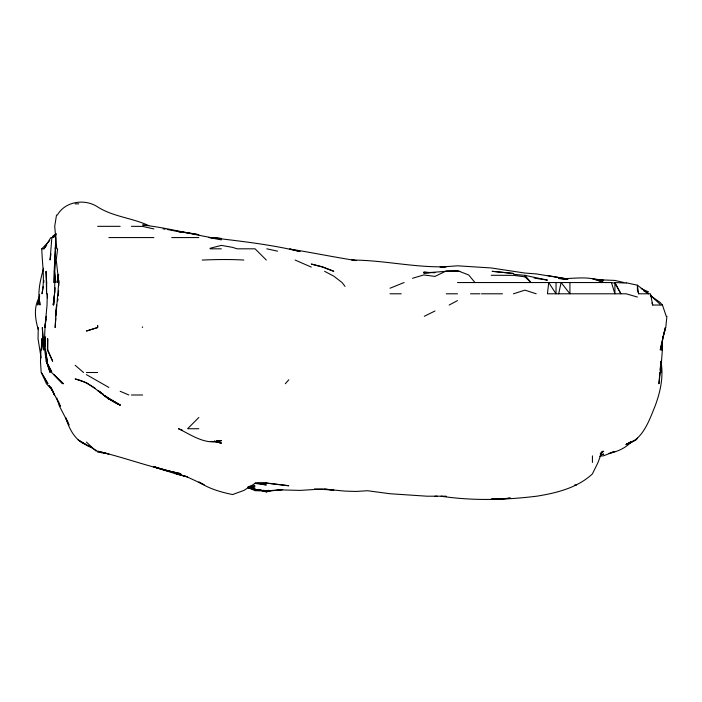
<?xml version="1.0" encoding="UTF-8"?>
<svg xmlns="http://www.w3.org/2000/svg" width="702" height="702" viewBox="0 0 702 702"><rect width="100%" height="100%" fill="white"/><g stroke="black" fill="none" stroke-linecap="round" stroke-linejoin="round"><path stroke-width="1.05" d="M457.485 282.546L556.054 282.546L556.028 293.796L548.718 282.546L547.446 293.796L626.158 293.796L637.407 297.051M38.25 327.527L38.04 338.776L41.102 357.906M53.633 282.546L55.835 237.574M58.626 290.725L58.301 295.84M58.766 285.617L58.845 280.502M54.87 260.056L55.765 244.726M54.861 292.769L55.089 287.662M43.77 282.546L43.875 280.502M56.055 314.242L58.766 282.546L56.248 260.056L57.625 248.815M54.449 271.305L55.309 282.546L54.431 271.305L55.142 260.056C54.282 275.07 55.449 290.031 53.65 305.037L54.431 294.814L53.176 305.037L54.37 296.858M55.791 318.331L55.133 327.527L56.581 305.037L55.555 316.286L56.485 310.152M659.827 372.508L658.941 383.757L661.512 361.267L662.337 350.017L661.767 342.866L661.784 350.017L662.697 338.776L660.249 350.017L665.373 327.527L662.548 338.776L665.777 327.527L666.9 316.286L666.251 316.286L662.442 305.037L659.898 302.281L650.377 295.516M45.261 336.732L45.288 343.883M660.266 368.418L660.45 366.374M51.86 237.574L50.044 260.056L50.965 253.922M57.722 300.947L57.95 298.903M45.937 319.349L44.937 327.527L47.043 305.037L47.262 293.796L47.403 297.885M46.314 316.286C44.033 331.151 43.98 346.551 47.341 361.267L45.516 350.017M55.212 248.815L55.774 244.726M660.178 370.463L661.459 361.267L660.205 369.928M58.327 274.368L57.081 282.546L58.687 274.368M43.129 286.635L42.015 293.796C45.025 278.826 42.138 263.838 41.795 248.815L49.772 240.567M39.654 294.814L37.732 305.037L38.873 300.947M558.687 293.796L561.1 282.546L611.442 282.546L614.917 283.204L620.928 293.796L614.917 282.546L626.158 283.073M43.594 268.234C40.286 280.195 37.241 292.602 39.961 305.037L39.935 301.974M602.184 451.219L598.034 462.469L592.427 473.885C577.465 487.864 556.379 493.041 536.74 496.2L536.196 496.261C504.624 500.087 472.604 500.938 441.119 496.2M39.681 296.604C33.415 306.8 35.074 318.761 38.259 329.571M142.322 327.527L142.629 326.878M55.054 237.574L56.055 235.697M41.795 248.815L43.98 248.815L50.807 237.574M43.98 248.815L46.657 245.358M51.606 237.574L52.668 237.574L55.906 233.555M285.31 383.757L288.812 379.8M52.668 237.574L54.168 236.074M198.85 417.488L187.609 428.729L198.85 428.729M55.66 234.143L52.668 236.986L56.134 234.415M630.958 442.19C625.192 448.376 616.979 451.781 608.783 453.413M600.21 453.834L603.667 451.219L600.859 452.808M52.668 236.249L56.134 233.906M630.659 441.742L626.158 444.682C642.927 439.54 649.017 420.849 655.027 406.247C660.38 391.9 663.794 376.579 660.898 361.267L661.337 372.508L660.942 362.285M449.157 305.037L457.485 300.623M424.289 316.286L434.994 310.986M404.115 282.546L390.014 288.224M53.606 236.047L55.484 235.188M268.366 490.294L266.321 491.031L255.08 490.672L247.578 487.399M600.605 455.01L603.667 454.054L600.605 454.87M412.504 278.29L423.754 274.947L434.994 276.412L446.244 270.937L457.485 270.63L468.734 274.991L474.973 282.546M513.443 293.796L524.956 290.137L536.196 293.796M261.214 490.452L266.321 491.979L271.437 490.479M610.828 452.614L614.917 451.43L603.667 455.756L599.578 456.221M210.1 248.289L221.341 245.384L232.59 247.376L237.118 248.815L255.08 248.815L266.321 260.056M266.321 491.374L282.678 489.636M510.644 498.034L502.465 499.043L491.224 499.148L502.465 498.876M281.66 489.663L266.321 490.944L260.188 490.365M505.537 498.543L509.626 498.095M437.267 496.2L427.035 496.2L390.014 493.743L367.523 490.724L356.283 491.444L345.042 491.102L322.551 488.996L300.061 490.4L277.571 489.794M248.947 486.547L255.08 486.003L248.947 486.381M440.11 267.102L457.485 265.804L491.224 267.962L524.956 273.052L536.196 273.912L567.892 279.054L558.687 278.518C573.806 279.256 589.531 274.851 603.667 282.546L592.427 278.703L603.667 280.37L599.578 280.423M202.211 260.056C216.067 259.477 229.975 259.222 243.831 260.056M216.234 440.865L221.341 440.461C205.739 445.638 191.821 435.091 178.448 428.729L182.52 430.238M441.128 267.093L446.244 266.734C414.54 267.76 383.415 260.073 351.763 260.056M428.861 272.885L423.754 272.99L446.244 271.305L459.784 271.305M599.578 279.782L614.917 280.431L623.911 282.546M75.158 203.834L78.764 203.834M97.648 226.325L108.24 226.325M108.898 226.325L120.139 226.325M131.388 226.325L142.629 226.421L153.878 228.913M108.898 237.574L153.878 237.574M171.709 237.574L198.85 237.574M210.1 248.815L221.341 248.815M390.014 293.796L401.263 293.796M446.244 293.796L457.485 293.796M470.498 293.796L479.975 293.796M481.484 293.796L502.465 293.796M626.158 282.766L637.407 285.196L637.407 290.233L638.636 293.796L650.5 293.796L652.711 305.037L659.898 305.037M660.319 305.037L662.442 305.037M86.407 372.508L97.648 372.508M131.388 394.998L142.629 394.998M574.648 484.959L576.535 484.959M434.994 496.2L446.244 496.2M491.224 275.281L513.715 275.368L524.956 276.842L531.01 282.546L524.956 275.342L513.715 274.307M314.373 488.934L333.792 490.066L324.596 488.987M434.994 272.753L423.754 272.165L430.905 272.762M261.214 489.987L255.08 489.654L247.92 487.548M262.232 490.382L266.321 490.672M211.118 441.426L221.341 442.19M211.188 237.574L221.341 238.487L210.679 237.574C240.532 241.19 270.823 244.48 300.061 251.553L289.838 249.061M556.054 282.546L561.1 282.546L569.936 293.796L569.936 282.546M266.321 491.979L266.321 490.961L255.08 489.654L248.947 487.53M353.571 260.275L356.283 260.6C334.038 257.125 312.048 252.58 289.838 249.035M564.82 279.027L558.687 278.264L567.892 279.027L547.446 275.553M163.075 228.887L165.119 229.159M247.92 487.249L255.08 488.232L247.92 487.083M167.164 229.475L183.52 232.599M537.223 278.562L547.446 280.116L524.956 275.342L524.956 276.842M146.744 225.667L142.629 225.009C165.321 227.536 187.601 233.362 210.1 237.39M97.648 452.062L108.898 453.975L97.648 451.219C120.077 456.449 141.69 464.224 164.101 469.77M221.341 239.865L209.02 237.574M216.234 441.181L218.278 441.584M258.143 483.318L266.321 484.959L255.08 483.415L243.831 490.452L232.59 494.541C220.797 492.172 208.977 488.715 198.85 482.02L203.51 484.468M534.152 277.983L536.196 278.413M263.259 490.321L266.321 490.961M176.36 472.63L165.119 470.235L153.878 466.874L176.36 474.043L187.609 476.851L176.36 473.71L187.609 477.114L204.44 484.959M266.804 248.815L277.571 251.176M177.264 472.841L180.853 473.71L165.119 470.393L153.878 466.672L176.36 473.016L165.119 470.059M214.189 441.181L221.341 443.287L214.417 441.181M148.798 225.632C132.222 217.874 113.18 216.795 97.648 206.932C84.924 198.438 65.163 201.22 57.336 215.084L56.502 215.084L54.712 226.325L56.748 248.815M120.139 391.277L128.852 394.998M311.302 267.093L295.138 260.056M641.154 288.601L648.648 291.909M324.587 271.305L333.792 276.167L342.076 282.546L345.042 286.398M96.709 450.71L78.203 439.978L86.407 445.007M108.898 387.46L86.407 374.614M86.407 444.875C74.781 440.479 69.156 428.545 65.558 417.488L67.962 422.174M108.898 398.473L120.139 405.159C103.826 398.508 92.848 382.476 75.158 378.948L86.407 382.73L95.121 388.276M643.462 290.637L648.648 293.796L637.407 285.196L638.636 293.796M104.782 395.577L108.073 397.894M99.228 391.225L103.185 394.366M75.158 365.259L83.547 372.508M650.254 295.261L659.898 304.045M86.407 442.067L96.183 451.219M54.203 374.868L63.426 383.757L51.606 372.508L46.174 361.267L43.313 338.776L43.814 341.839M54.107 374.868L62.697 383.757L56.248 376.956M49.149 385.424L52.668 390.452L46.437 383.757L41.427 372.508L47.973 383.757L41.172 372.508L40.479 361.267L40.962 350.017L42.875 338.776L41.427 350.017L41.567 338.776L41.769 344.91M49.017 385.416L52.668 391.225L50.93 387.486L60.302 406.247L58.319 401.132M69.217 424.982L59.477 406.247L56.906 398.069M51.694 371.569L46.306 361.267L50.123 372.508L46.508 361.267M651.974 302.992L652.711 305.037M611.442 282.546L614.917 293.796L614.917 282.546M44.147 343.883L44.647 346.955M45.762 355.133L46.007 357.178M661.635 344.91L661.881 350.017L661.749 342.866M592.427 455.861L592.427 462.469M46.665 282.546L46.578 293.796L46.034 271.305L46.665 282.546M97.648 325.579L97.631 327.527L86.407 331.046L97.648 327.527L97.648 325.579M47.701 338.776L47.403 350.017L52.668 361.267L47.815 350.017L47.701 338.776M637.407 438.267L635.731 439.978L626.158 444.348L635.731 439.978L637.407 438.267M266.321 482.985L255.08 483.143L266.321 483.125L288.812 485.758L266.321 482.985M502.465 272.35L492.111 271.305L513.715 273.499L502.465 272.341M187.609 232.678L176.36 231.248L198.85 234.696L187.609 232.678M322.551 266.83L311.302 264.049L322.551 267.076L333.792 271.305L322.551 266.83M255.08 489.312L247.92 487.478L255.08 489.312M91.093 447.183L86.407 445.147L91.093 447.148M120.139 404.975L108.898 398.859L103.282 394.998L120.139 404.975M103.185 394.427L97.648 390.435L103.168 394.427M108.898 399.061L104.782 395.674L108.898 399.061M54.379 394.998L52.668 391.128L54.37 394.998M43.208 338.776L42.331 327.527L43.436 350.017L43.208 338.776M45.261 345.928L44.814 338.776L45.27 345.928"/></g></svg>
